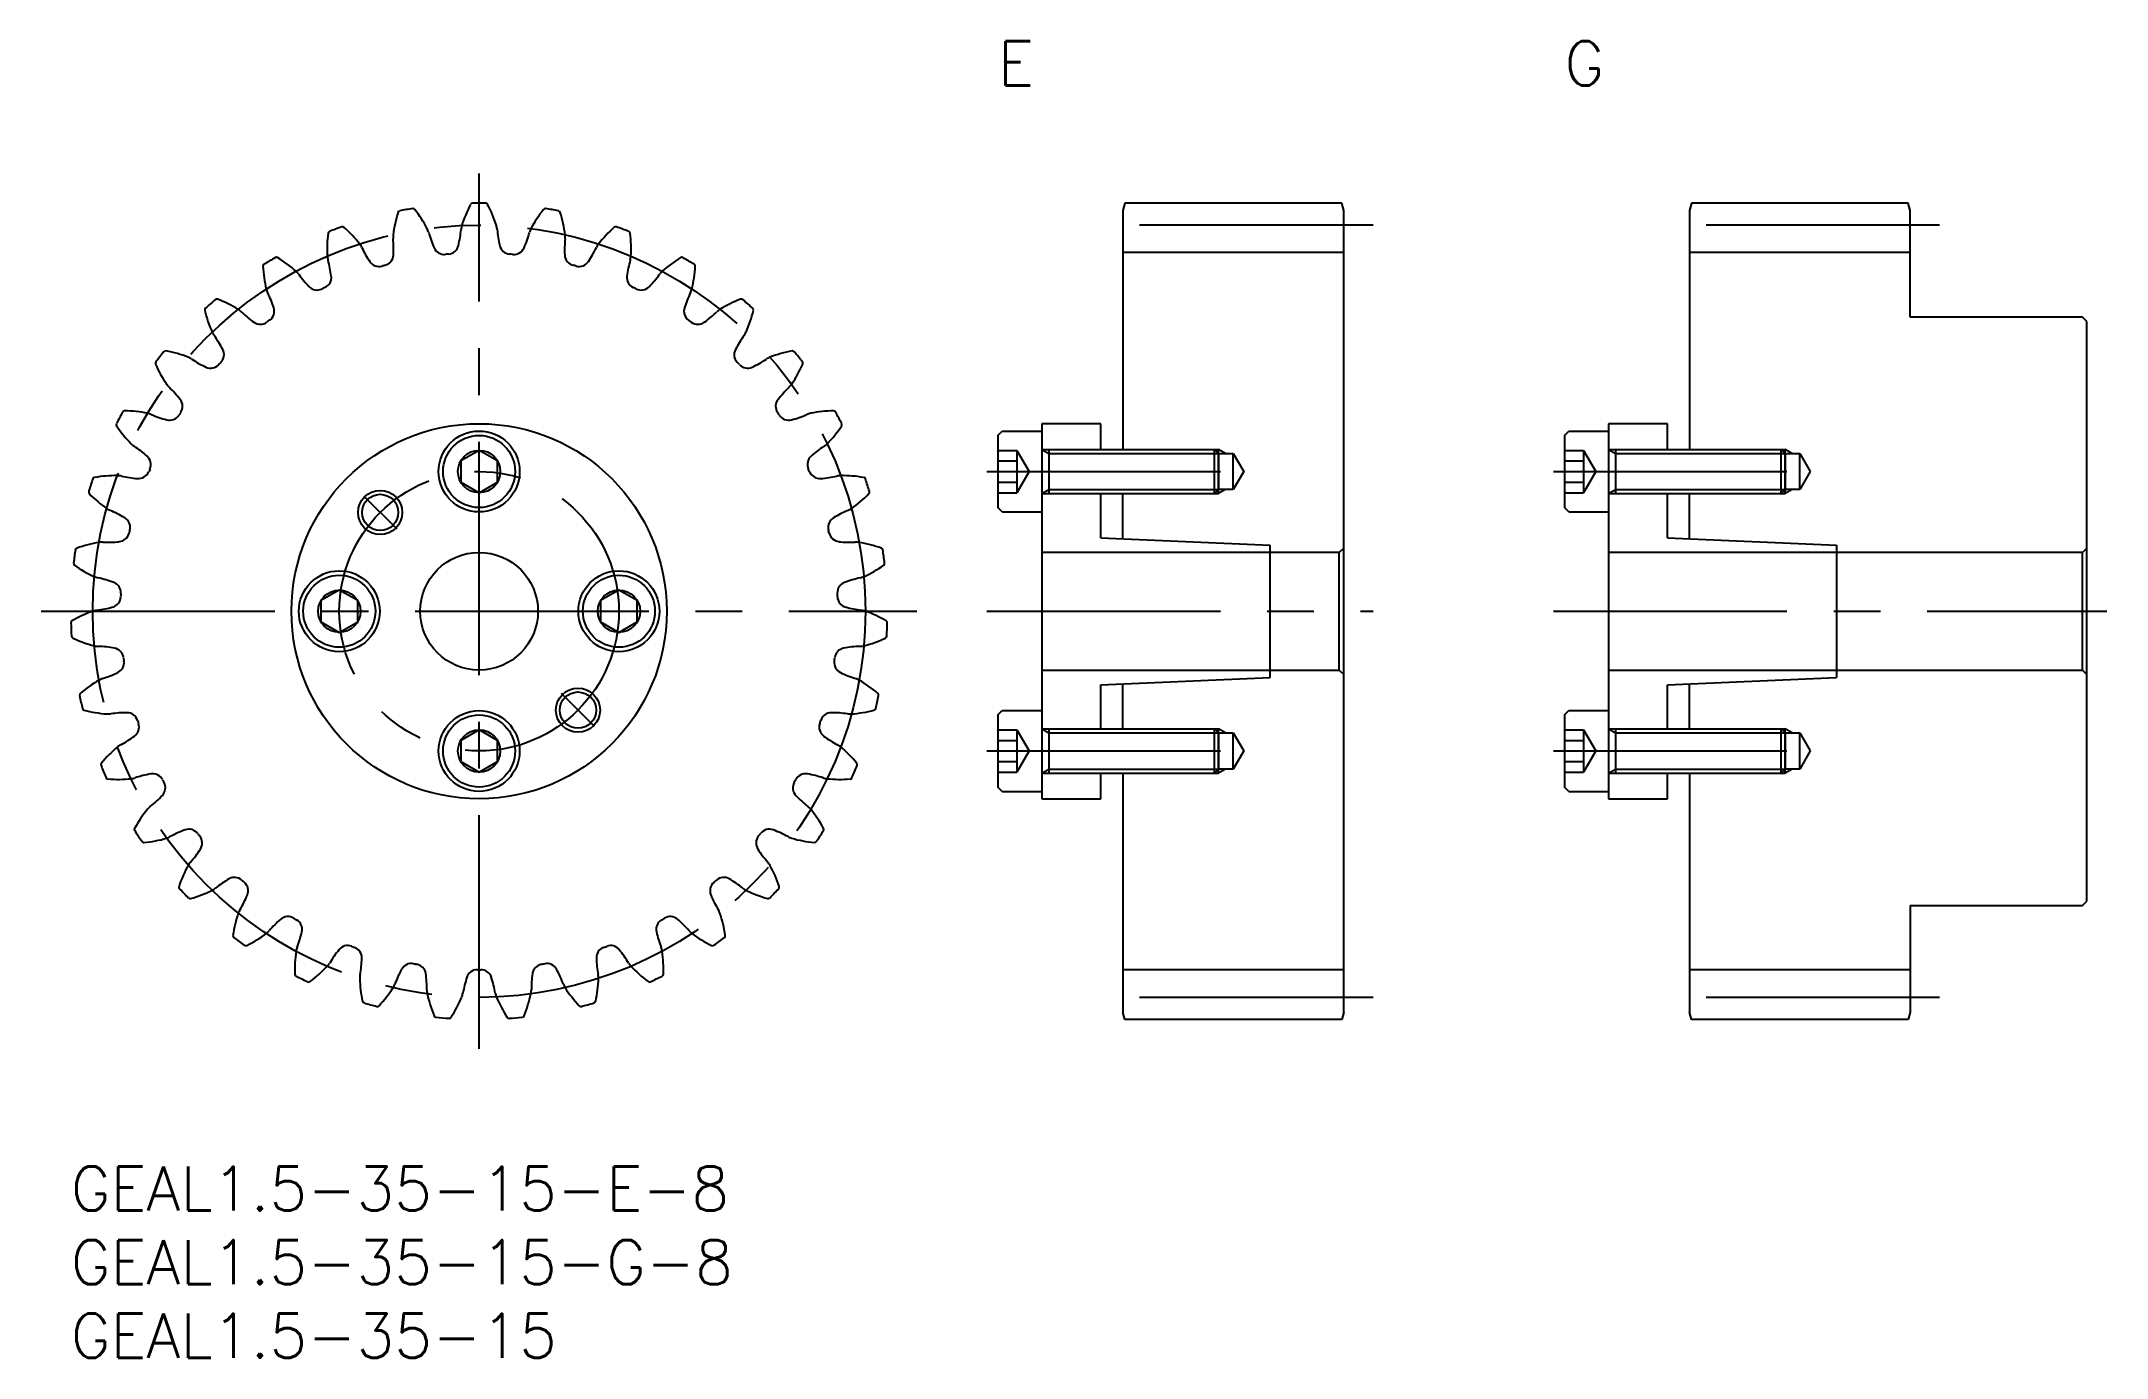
# Model space of a CAD drawing. Extents: x -2 to 138, y -13 to 76.
import ezdxf

# ---------------------------------------------------------------- set-up
doc = ezdxf.new("R2010")
doc.units = 0
doc.header["$LTSCALE"] = 0.5
doc.linetypes.add('CENTER', pattern=[50.8, 31.75, -6.35, 6.35, -6.35])
for name, color, linetype in [('MSM_CENTER', 1, 'CENTER'), ('MSM_CONTINUOUS', 7, 'CONTINUOUS'), ('MSM_NARROW', 5, 'CONTINUOUS'), ('MSM_PART_NUMBER', 7, 'CONTINUOUS')]:
    doc.layers.add(name, color=color, linetype=linetype)
doc.styles.get("Standard").update_dxf_attribs({"font": 'txt.shx', "height": 1, "bigfont": 'bigfont.shx'})

# ---------------------------------------------------------------- blocks, each defined once
blk = doc.blocks.new('*U3')
at = {"layer": 'MSM_PART_NUMBER'}
blk.add_text('GEAL1.5-35-15-G-8', height=3, dxfattribs=at).set_placement((0, -8))
blk = doc.blocks.new('*U4')
at = {"layer": 'MSM_PART_NUMBER'}
blk.add_text('GEAL1.5-35-15-E-8', height=3, dxfattribs=at).set_placement((0, -3))
blk = doc.blocks.new('*U5')
at = {"layer": 'MSM_PART_NUMBER'}
blk.add_text('GEAL1.5-35-15', height=3, dxfattribs=at).set_placement((0, -13))
blk = doc.blocks.new('*U6')
at = {"layer": 'MSM_PART_NUMBER'}
blk.add_text('E', height=3, dxfattribs=at).set_placement((63, 73.5))
blk = doc.blocks.new('*U7')
at = {"layer": 'MSM_PART_NUMBER'}
blk.add_text('G', height=3, dxfattribs=at).set_placement((101.5, 73.5))

msp = doc.modelspace()

# ---------------------------------------------------------------- linework, layer by layer
at = {"layer": 'MSM_CENTER'}
for p, q in [((27.75, 8), (27.75, 67.5)), ((88.5, 64), (69.5, 64)), ((127, 64), (108, 64)), ((62.25, 47.25), (80.12, 47.25)), ((100.75, 47.25), (118.62, 47.25)), ((19.92, 45.58), (22.15, 43.35)), ((-2, 37.75), (57.5, 37.75)), ((62.25, 37.75), (88.5, 37.75)), ((100.75, 37.75), (138.35, 37.75)), ((35.58, 29.92), (33.35, 32.15)), ((62.25, 28.25), (80.12, 28.25)), ((100.75, 28.25), (118.62, 28.25)), ((88.5, 11.5), (69.5, 11.5)), ((127, 11.5), (108, 11.5))]:
    msp.add_line(p, q, dxfattribs=at)
for radius in [26.25, 9.5]:
    msp.add_circle((27.75, 37.75), radius, dxfattribs=at)
at = {"layer": 'MSM_CONTINUOUS'}
for p, q in [((71.63, 65.5), (71.5, 65)), ((71.5, 65), (71.5, 48.75)), ((86.37, 65.5), (71.63, 65.5)), ((86.5, 65), (86.37, 65.5)), ((86.5, 10.5), (86.5, 65)), ((110.13, 65.5), (110, 65)), ((110, 65), (110, 48.75)), ((124.87, 65.5), (110.13, 65.5)), ((125, 65), (124.87, 65.5)), ((125, 57.75), (125, 65)), ((86.5, 62.13), (71.5, 62.13)), ((125, 62.13), (110, 62.13)), ((136.7, 57.75), (125, 57.75)), ((137, 57.45), (136.7, 57.75)), ((137, 18.05), (137, 57.45)), ((63, 49.7), (63.3, 50)), ((63, 49.7), (63, 44.8)), ((63.3, 50), (66, 50)), ((66, 50.5), (66, 25)), ((70, 50.5), (66, 50.5)), ((70, 48.75), (70, 50.5)), ((101.5, 49.7), (101.8, 50)), ((101.5, 49.7), (101.5, 44.8)), ((101.8, 50), (104.5, 50)), ((104.5, 50.5), (104.5, 25)), ((108.5, 50.5), (104.5, 50.5)), ((108.5, 48.75), (108.5, 50.5)), ((27.75, 48.69), (26.5, 47.97)), ((26.5, 47.97), (26.5, 46.53)), ((29, 47.97), (27.75, 48.69)), ((29, 46.53), (29, 47.97)), ((63, 48.69), (64.3, 48.69)), ((63, 47.97), (64.3, 47.97)), ((64.3, 48.69), (64.3, 45.81)), ((64.3, 48.69), (65.13, 47.25)), ((66, 48.75), (77.73, 48.75)), ((66.47, 48.75), (66.47, 45.75)), ((77.73, 45.75), (77.73, 48.75)), ((77.73, 48.75), (78, 48.48)), ((78, 48.48), (79, 48.48)), ((78, 48.48), (78, 46.02)), ((79, 46.02), (79, 48.48)), ((79, 48.48), (79.71, 47.25)), ((101.5, 48.69), (102.8, 48.69)), ((101.5, 47.97), (102.8, 47.97)), ((102.8, 48.69), (102.8, 45.81)), ((102.8, 48.69), (103.63, 47.25)), ((104.5, 48.75), (116.23, 48.75)), ((104.97, 48.75), (104.97, 45.75)), ((116.23, 45.75), (116.23, 48.75)), ((116.23, 48.75), (116.5, 48.48)), ((116.5, 48.48), (117.5, 48.48)), ((116.5, 48.48), (116.5, 46.02)), ((117.5, 46.02), (117.5, 48.48)), ((117.5, 48.48), (118.21, 47.25)), ((26.5, 46.53), (27.75, 45.81)), ((27.75, 45.81), (29, 46.53)), ((63, 46.53), (64.3, 46.53)), ((65.13, 47.25), (64.3, 45.81)), ((79.71, 47.25), (79, 46.02)), ((101.5, 46.53), (102.8, 46.53)), ((103.63, 47.25), (102.8, 45.81)), ((118.21, 47.25), (117.5, 46.02)), ((63, 45.81), (64.3, 45.81)), ((66, 45.75), (77.73, 45.75)), ((70, 42.75), (70, 45.75)), ((71.5, 42.68), (71.5, 45.75)), ((78, 46.02), (77.73, 45.75)), ((79, 46.02), (78, 46.02)), ((101.5, 45.81), (102.8, 45.81)), ((104.5, 45.75), (116.23, 45.75)), ((108.5, 42.75), (108.5, 45.75)), ((110, 42.68), (110, 45.75)), ((116.5, 46.02), (116.23, 45.75)), ((117.5, 46.02), (116.5, 46.02)), ((63.3, 44.5), (63, 44.8)), ((63.3, 44.5), (66, 44.5)), ((101.8, 44.5), (101.5, 44.8)), ((101.8, 44.5), (104.5, 44.5)), ((70, 42.75), (81.5, 42.25)), ((81.5, 33.25), (81.5, 42.25)), ((108.5, 42.75), (120, 42.25)), ((120, 42.25), (120, 33.25)), ((86.2, 41.75), (66, 41.75)), ((86.5, 42.05), (86.2, 41.75)), ((86.2, 33.75), (86.2, 41.75)), ((136.7, 41.75), (104.5, 41.75)), ((137, 42.05), (136.7, 41.75)), ((136.7, 33.75), (136.7, 41.75)), ((18.25, 39.19), (17, 38.47)), ((17, 38.47), (17, 37.03)), ((19.5, 38.47), (18.25, 39.19)), ((19.5, 37.03), (19.5, 38.47)), ((37.25, 39.19), (36, 38.47)), ((36, 38.47), (36, 37.03)), ((38.5, 38.47), (37.25, 39.19)), ((38.5, 37.03), (38.5, 38.47)), ((17, 37.03), (18.25, 36.31)), ((18.25, 36.31), (19.5, 37.03)), ((36, 37.03), (37.25, 36.31)), ((37.25, 36.31), (38.5, 37.03)), ((66, 33.75), (86.2, 33.75)), ((86.2, 33.75), (86.5, 33.45)), ((104.5, 33.75), (136.7, 33.75)), ((136.7, 33.75), (137, 33.45)), ((70, 32.75), (81.5, 33.25)), ((70, 29.75), (70, 32.75)), ((71.5, 29.75), (71.5, 32.82)), ((108.5, 32.75), (120, 33.25)), ((108.5, 29.75), (108.5, 32.75)), ((110, 29.75), (110, 32.82)), ((63, 30.7), (63.3, 31)), ((63.3, 31), (66, 31)), ((101.5, 30.7), (101.8, 31)), ((101.8, 31), (104.5, 31)), ((27.75, 29.69), (26.5, 28.97)), ((29, 28.97), (27.75, 29.69)), ((63, 30.7), (63, 25.8)), ((63, 29.69), (64.3, 29.69)), ((64.3, 29.69), (64.3, 26.81)), ((64.3, 29.69), (65.13, 28.25)), ((66, 29.75), (77.73, 29.75)), ((66.47, 29.75), (66.47, 26.75)), ((77.73, 26.75), (77.73, 29.75)), ((77.73, 29.75), (78, 29.48)), ((78, 29.48), (79, 29.48)), ((78, 29.48), (78, 27.02)), ((79, 27.02), (79, 29.48)), ((79, 29.48), (79.71, 28.25)), ((101.5, 30.7), (101.5, 25.8)), ((101.5, 29.69), (102.8, 29.69)), ((102.8, 29.69), (102.8, 26.81)), ((102.8, 29.69), (103.63, 28.25)), ((104.5, 29.75), (116.23, 29.75)), ((104.97, 29.75), (104.97, 26.75)), ((116.23, 26.75), (116.23, 29.75)), ((116.23, 29.75), (116.5, 29.48)), ((116.5, 29.48), (117.5, 29.48)), ((116.5, 29.48), (116.5, 27.02)), ((117.5, 27.02), (117.5, 29.48)), ((117.5, 29.48), (118.21, 28.25)), ((26.5, 28.97), (26.5, 27.53)), ((29, 27.53), (29, 28.97)), ((63, 28.97), (64.3, 28.97)), ((65.13, 28.25), (64.3, 26.81)), ((79.71, 28.25), (79, 27.02)), ((101.5, 28.97), (102.8, 28.97)), ((103.63, 28.25), (102.8, 26.81)), ((118.21, 28.25), (117.5, 27.02)), ((26.5, 27.53), (27.75, 26.81)), ((27.75, 26.81), (29, 27.53)), ((63, 27.53), (64.3, 27.53)), ((63, 26.81), (64.3, 26.81)), ((66, 26.75), (77.73, 26.75)), ((70, 25), (70, 26.75)), ((71.5, 26.75), (71.5, 10.5)), ((78, 27.02), (77.73, 26.75)), ((79, 27.02), (78, 27.02)), ((101.5, 27.53), (102.8, 27.53)), ((101.5, 26.81), (102.8, 26.81)), ((104.5, 26.75), (116.23, 26.75)), ((108.5, 25), (108.5, 26.75)), ((110, 26.75), (110, 10.5)), ((116.5, 27.02), (116.23, 26.75)), ((117.5, 27.02), (116.5, 27.02)), ((63.3, 25.5), (63, 25.8)), ((63.3, 25.5), (66, 25.5)), ((101.8, 25.5), (101.5, 25.8)), ((101.8, 25.5), (104.5, 25.5)), ((66, 25), (70, 25)), ((104.5, 25), (108.5, 25)), ((125, 17.75), (136.7, 17.75)), ((125, 17.75), (125, 10.5)), ((136.7, 17.75), (137, 18.05)), ((86.5, 13.37), (71.5, 13.37)), ((125, 13.37), (110, 13.37)), ((71.63, 10), (71.5, 10.5)), ((86.37, 10), (71.63, 10)), ((86.5, 10.5), (86.37, 10)), ((110.13, 10), (110, 10.5)), ((124.87, 10), (110.13, 10)), ((125, 10.5), (124.87, 10))]:
    msp.add_line(p, q, dxfattribs=at)
for centre, radius in [((27.75, 37.75), 12.75), ((27.75, 47.25), 2.75), ((27.75, 47.25), 2.45), ((27.75, 47.25), 1.44), ((21.03, 44.47), 1.23), ((27.75, 37.75), 4), ((18.25, 37.75), 2.75), ((18.25, 37.75), 2.45), ((37.25, 37.75), 2.75), ((37.25, 37.75), 2.45), ((18.25, 37.75), 1.44), ((37.25, 37.75), 1.44), ((27.75, 28.25), 2.75), ((34.47, 31.03), 1.23), ((27.75, 28.25), 2.45), ((27.75, 28.25), 1.44)]:
    msp.add_circle(centre, radius, dxfattribs=at)
for centre, radius, start, end in [((30.59, 62.25), 8.75, 162.6161, 172.8571), ((22.38, 64.82), 0.15, 101.2114, 162.6161), ((27.75, 37.75), 27.75, 99.36, 101.2114), ((23.26, 64.98), 0.15, 37.9553, 99.36), ((16.48, 59.69), 8.75, 27.7143, 37.9553), ((34.92, 61.35), 8.75, 152.3304, 162.5714), ((27.3, 65.35), 0.15, 90.9257, 152.3303), ((27.75, 37.75), 27.75, 89.0743, 90.9257), ((28.2, 65.35), 0.15, 27.6696, 89.0743), ((20.58, 61.35), 8.75, 17.4286, 27.6696), ((39.02, 59.69), 8.75, 142.0447, 152.2857), ((32.24, 64.98), 0.15, 80.64, 142.0447), ((27.75, 37.75), 27.75, 78.7886, 80.64), ((33.12, 64.82), 0.15, 17.3839, 78.7886), ((24.91, 62.25), 8.75, 7.1429, 17.3839), ((26.17, 62.37), 8.75, 172.9018, 183.1429), ((17.64, 63.43), 0.15, 111.4971, 172.9018), ((27.75, 37.75), 27.75, 109.6457, 111.4971), ((18.47, 63.74), 0.15, 48.241, 109.6457), ((12.74, 57.33), 8.75, 38, 48.241), ((23.13, 63.19), 1.23, 172.8571, 185.4201), ((23.13, 63.19), 1.23, 15.1513, 27.7143), ((31.83, 65.55), 7.78, 195.2122, 203.3808), ((18.77, 64.38), 7.78, 346.9049, 355.0736), ((27.75, 63.6), 1.23, 162.5714, 175.1344), ((27.75, 63.6), 1.23, 4.8656, 17.4286), ((36.73, 64.38), 7.78, 184.9264, 193.0951), ((23.67, 65.55), 7.78, 336.6192, 344.7878), ((32.37, 63.19), 1.23, 152.2857, 164.8487), ((32.37, 63.19), 1.23, 354.5799, 7.1429), ((42.76, 57.33), 8.75, 131.759, 142), ((37.03, 63.74), 0.15, 70.3543, 131.759), ((27.75, 37.75), 27.75, 68.5028, 70.3543), ((37.86, 63.43), 0.15, 7.0982, 68.5028), ((29.33, 62.37), 8.75, 356.8571, 7.0982), ((27.75, 37.75), 27.75, 119.9314, 121.7829), ((13.98, 61.67), 0.15, 58.5267, 119.9314), ((9.49, 54.33), 8.75, 48.2857, 58.5267), ((18.67, 61.96), 1.23, 183.1429, 195.7058), ((18.67, 61.96), 1.23, 25.437, 38), ((26.8, 65.83), 7.78, 205.4979, 213.6665), ((21.18, 62), 0.75, 285.1579, 357.1906), ((14.16, 62.35), 7.78, 357.1906, 5.3593), ((25.38, 62.76), 0.75, 203.3808, 275.4135), ((27.75, 37.75), 24.37, 94.8722, 95.4135), ((25.62, 62.78), 0.75, 274.8722, 346.9049), ((29.88, 62.78), 0.75, 193.0951, 265.1278), ((27.75, 37.75), 24.37, 84.5865, 85.1278), ((30.12, 62.76), 0.75, 264.5865, 336.6192), ((41.34, 62.35), 7.78, 174.6407, 182.8094), ((34.32, 62), 0.75, 182.8094, 254.8421), ((28.7, 65.83), 7.78, 326.3335, 334.5021), ((36.83, 61.96), 1.23, 142, 154.563), ((36.83, 61.96), 1.23, 344.2942, 356.8572), ((46.01, 54.33), 8.75, 121.4733, 131.7143), ((41.52, 61.67), 0.15, 60.0686, 121.4733), ((27.75, 37.75), 27.75, 58.2171, 60.0686), ((13.21, 61.21), 0.15, 121.7828, 183.1875), ((21.8, 61.69), 8.75, 183.1876, 193.4286), ((14.49, 59.94), 1.23, 35.7227, 48.2857), ((21.8, 65.21), 7.78, 215.7836, 223.9522), ((16.96, 60.44), 0.75, 295.4436, 7.4763), ((9.99, 59.52), 7.78, 7.4764, 15.645), ((20.95, 61.94), 0.75, 213.6665, 285.6993), ((27.75, 37.75), 24.37, 105.1579, 105.6993), ((27.75, 37.75), 24.38, 74.3007, 74.8421), ((34.55, 61.94), 0.75, 254.3007, 326.3335), ((38.54, 60.44), 0.75, 172.5236, 244.5564), ((45.51, 59.52), 7.78, 164.355, 172.5236), ((33.7, 65.21), 7.78, 316.0478, 324.2164), ((41.01, 59.94), 1.23, 131.7143, 144.2773), ((33.7, 61.69), 8.75, 346.5714, 356.8124), ((42.29, 61.21), 0.15, 356.8124, 58.2171), ((9.93, 58.83), 0.15, 68.8124, 130.2171), ((6.82, 50.81), 8.75, 58.5714, 68.8124), ((14.49, 59.94), 1.23, 193.4286, 205.9915), ((6.39, 56), 7.78, 17.7621, 25.9307), ((16.74, 60.34), 0.75, 223.9522, 295.985), ((27.75, 37.75), 24.37, 115.4436, 115.985), ((27.75, 37.75), 24.37, 64.015, 64.5564), ((38.76, 60.34), 0.75, 244.015, 316.0478), ((49.11, 56), 7.78, 154.0693, 162.2379), ((41.01, 59.94), 1.23, 334.0085, 346.5714), ((48.68, 50.81), 8.75, 111.1876, 121.4286), ((45.57, 58.83), 0.15, 49.7829, 111.1876), ((9.26, 58.24), 0.15, 132.0686, 193.4733), ((17.62, 60.24), 8.75, 193.4733, 203.7143), ((27.75, 37.75), 27.75, 130.2171, 132.0686), ((10.74, 57.22), 1.23, 46.0085, 58.5714), ((16.99, 63.71), 7.78, 226.0693, 234.2379), ((13.08, 58.15), 0.75, 305.7293, 17.7621), ((42.42, 58.15), 0.75, 162.2379, 234.2707), ((38.51, 63.71), 7.78, 305.7621, 313.9307), ((44.76, 57.22), 1.23, 121.4286, 133.9915), ((27.75, 37.75), 27.75, 47.9314, 49.7829), ((37.88, 60.24), 8.75, 336.2857, 346.5267), ((46.24, 58.24), 0.15, 346.5267, 47.9314), ((10.74, 57.22), 1.23, 203.7143, 216.2773), ((3.47, 51.89), 7.78, 28.0478, 36.2164), ((12.89, 58.01), 0.75, 234.2379, 306.2707), ((27.75, 37.75), 24.38, 125.7293, 126.2707), ((27.75, 37.75), 24.37, 53.7293, 54.2707), ((42.61, 58.01), 0.75, 233.7293, 305.7621), ((52.03, 51.89), 7.78, 143.7836, 151.9522), ((44.76, 57.22), 1.23, 323.7227, 336.2857), ((27.75, 37.75), 27.75, 140.5028, 142.3543), ((6.45, 55.3), 0.15, 79.0981, 140.5028), ((4.83, 46.86), 8.75, 68.8571, 79.0982), ((7.54, 53.87), 1.23, 56.2942, 68.8571), ((12.53, 61.37), 7.78, 236.355, 244.5236), ((9.67, 55.2), 0.75, 316.015, 28.0478), ((45.83, 55.2), 0.75, 151.9522, 223.985), ((42.97, 61.37), 7.78, 295.4764, 303.645), ((47.96, 53.87), 1.23, 111.1429, 123.7058), ((50.67, 46.86), 8.75, 100.9018, 111.1429), ((49.05, 55.3), 0.15, 39.4972, 100.9019), ((27.75, 37.75), 27.75, 37.6457, 39.4972), ((5.9, 54.61), 0.15, 142.3543, 203.7589), ((13.77, 58.07), 8.75, 203.759, 214), ((9.51, 55.03), 0.75, 244.5236, 316.5564), ((27.75, 37.75), 24.38, 136.015, 136.5564), ((27.75, 37.75), 24.38, 43.4436, 43.985), ((45.99, 55.03), 0.75, 223.4436, 295.4763), ((41.73, 58.07), 8.75, 326, 336.241), ((49.6, 54.61), 0.15, 336.241, 37.6457), ((7.54, 53.87), 1.23, 214, 226.563), ((1.33, 47.33), 7.78, 38.3335, 46.5021), ((6.85, 51.69), 0.75, 326.3007, 38.3335), ((48.65, 51.69), 0.75, 141.6665, 213.6993), ((54.17, 47.33), 7.78, 133.4979, 141.6665), ((47.96, 53.87), 1.23, 313.437, 326), ((27.75, 37.75), 27.75, 150.7886, 152.64), ((3.66, 51.22), 0.15, 89.3839, 150.7886), ((3.57, 42.62), 8.75, 79.1429, 89.3839), ((4.98, 50), 1.23, 66.5799, 79.1429), ((8.56, 58.27), 7.78, 246.6407, 254.8094), ((6.72, 51.49), 0.75, 254.8093, 326.8421), ((27.75, 37.75), 24.37, 146.3007, 146.8421), ((27.75, 37.75), 24.38, 33.1579, 33.6993), ((48.78, 51.49), 0.75, 213.1579, 285.1906), ((46.94, 58.27), 7.78, 285.1906, 293.3593), ((50.52, 50), 1.23, 100.8571, 113.4201), ((51.93, 42.62), 8.75, 90.6161, 100.8571), ((51.84, 51.22), 0.15, 29.2115, 90.6162), ((27.75, 37.75), 27.75, 27.36, 29.2114), ((3.24, 50.43), 0.15, 152.64, 214.0446), ((10.36, 55.25), 8.75, 214.0447, 224.2857), ((4.98, 50), 1.23, 224.2857, 236.8487), ((50.52, 50), 1.23, 303.1513, 315.7143), ((45.14, 55.25), 8.75, 315.7143, 325.9553), ((52.26, 50.43), 0.15, 325.9553, 27.36), ((0.05, 42.46), 7.78, 48.6192, 56.7878), ((4.69, 47.73), 0.75, 336.5865, 48.6192), ((50.81, 47.73), 0.75, 131.3808, 203.4135), ((55.45, 42.46), 7.78, 123.2122, 131.3808), ((27.75, 37.75), 27.75, 161.0743, 162.9257), ((1.64, 46.7), 0.15, 99.6696, 161.0743), ((3.09, 38.22), 8.75, 89.4286, 99.6696), ((3.16, 45.74), 1.23, 76.8656, 89.4286), ((5.2, 54.52), 7.78, 256.9264, 265.0951), ((4.6, 47.52), 0.75, 265.0951, 337.1278), ((27.75, 37.75), 24.37, 156.5865, 157.1278), ((27.75, 37.75), 24.37, 22.8722, 23.4135), ((50.9, 47.52), 0.75, 202.8722, 274.9049), ((50.3, 54.52), 7.78, 274.9049, 283.0736), ((52.34, 45.74), 1.23, 90.5714, 103.1344), ((52.41, 38.22), 8.75, 80.3304, 90.5714), ((53.86, 46.7), 0.15, 18.9257, 80.3304), ((27.75, 37.75), 27.75, 17.0743, 18.9257), ((1.37, 45.85), 0.15, 162.9257, 224.3303), ((7.52, 51.86), 8.75, 224.3304, 234.5714), ((47.98, 51.86), 8.75, 305.4286, 315.6696), ((54.13, 45.85), 0.15, 315.6696, 17.0743), ((3.16, 45.74), 1.23, 234.5714, 247.1344), ((-0.35, 37.44), 7.78, 58.9049, 67.0736), ((3.28, 43.46), 0.75, 346.8722, 58.9049), ((52.22, 43.46), 0.75, 121.0951, 193.1278), ((55.85, 37.44), 7.78, 112.9264, 121.0951), ((52.34, 45.74), 1.23, 292.8656, 305.4286), ((3.4, 33.81), 8.75, 99.7143, 109.9553), ((2.13, 41.22), 1.23, 87.1513, 99.7143), ((2.57, 50.22), 7.78, 267.2122, 275.3808), ((3.23, 43.23), 0.75, 275.3808, 347.4135), ((27.75, 37.75), 24.37, 166.8722, 167.4135), ((27.75, 37.75), 24.37, 12.5865, 13.1278), ((52.27, 43.23), 0.75, 192.5865, 264.6192), ((52.93, 50.22), 7.78, 264.6192, 272.7878), ((53.37, 41.22), 1.23, 80.2857, 92.8487), ((52.1, 33.81), 8.75, 70.0447, 80.2857), ((27.75, 37.75), 27.75, 171.36, 173.2114), ((0.34, 41.01), 0.15, 173.2114, 234.6161), ((5.32, 48.02), 8.75, 234.6161, 244.8571), ((0.46, 41.9), 0.15, 109.9553, 171.36), ((50.18, 48.02), 8.75, 295.1429, 305.3839), ((55.04, 41.9), 0.15, 8.64, 70.0447), ((27.75, 37.75), 27.75, 6.7886, 8.64), ((55.16, 41.01), 0.15, 305.3839, 6.7886), ((2.13, 41.22), 1.23, 244.8571, 257.4201), ((0.16, 32.43), 7.78, 69.1906, 77.3593), ((2.66, 39), 0.75, 357.1579, 69.1907), ((52.84, 39), 0.75, 110.8093, 182.8421), ((55.34, 32.43), 7.78, 102.6407, 110.8094), ((53.37, 41.22), 1.23, 282.5799, 295.1429), ((0.75, 45.53), 7.78, 277.4979, 285.6665), ((2.65, 38.76), 0.75, 285.6665, 357.6993), ((27.75, 37.75), 24.38, 177.1579, 177.6993), ((27.75, 37.75), 24.38, 2.3007, 2.8421), ((52.85, 38.76), 0.75, 182.3007, 254.3335), ((54.75, 45.53), 7.78, 254.3335, 262.5021), ((0.16, 36.96), 0.15, 120.241, 181.6457), ((27.75, 37.75), 27.75, 181.6457, 183.4971), ((4.49, 29.53), 8.75, 110, 120.241), ((1.92, 36.59), 1.23, 97.437, 110), ((53.58, 36.59), 1.23, 70, 82.563), ((51.01, 29.53), 8.75, 59.759, 70), ((55.34, 36.96), 0.15, 358.3543, 59.759), ((27.75, 37.75), 27.75, 356.5028, 358.3543), ((0.2, 36.07), 0.15, 183.4971, 244.9018), ((3.85, 43.85), 8.75, 244.9018, 255.1429), ((1.92, 36.59), 1.23, 255.1429, 267.7058), ((1.55, 27.59), 7.78, 79.4764, 87.645), ((2.84, 34.5), 0.75, 7.4436, 79.4764), ((52.66, 34.5), 0.75, 100.5236, 172.5564), ((53.95, 27.59), 7.78, 92.355, 100.5236), ((53.58, 36.59), 1.23, 272.2942, 284.8571), ((51.65, 43.85), 8.75, 284.8571, 295.0982), ((55.3, 36.07), 0.15, 295.0982, 356.5028), ((2.87, 34.26), 0.75, 295.9522, 7.985), ((27.75, 37.75), 24.38, 187.4436, 187.985), ((52.63, 34.26), 0.75, 172.015, 244.0478), ((27.75, 37.75), 24.38, 352.015, 352.5564), ((6.33, 25.51), 8.75, 120.2857, 130.5267), ((2.54, 32), 1.23, 107.7227, 120.2857), ((-0.21, 40.58), 7.78, 287.7836, 295.9522), ((55.71, 40.58), 7.78, 244.0478, 252.2164), ((52.96, 32), 1.23, 59.7143, 72.2773), ((49.17, 25.51), 8.75, 49.4733, 59.7143), ((0.75, 32.04), 0.15, 130.5267, 191.9314), ((27.75, 37.75), 27.75, 191.9314, 193.7829), ((0.94, 31.17), 0.15, 193.7829, 255.1875), ((3.14, 39.49), 8.75, 255.1876, 265.4286), ((52.36, 39.49), 8.75, 274.5714, 284.8124), ((54.56, 31.17), 0.15, 284.8124, 346.2171), ((27.75, 37.75), 27.75, 346.2171, 348.0686), ((54.75, 32.04), 0.15, 348.0686, 49.4732), ((2.54, 32), 1.23, 265.4286, 277.9915), ((3.79, 23.07), 7.78, 89.7621, 97.9307), ((3.82, 30.1), 0.75, 17.7293, 89.7621), ((3.89, 29.87), 0.75, 306.2379, 18.2707), ((27.75, 37.75), 24.37, 197.7293, 198.2707), ((51.61, 29.87), 0.75, 161.7293, 233.7621), ((27.75, 37.75), 24.38, 341.7293, 342.2707), ((51.68, 30.1), 0.75, 90.2379, 162.2707), ((51.71, 23.07), 7.78, 82.0693, 90.2379), ((52.96, 32), 1.23, 262.0085, 274.5714), ((8.86, 21.88), 8.75, 130.5714, 140.8124), ((3.98, 27.59), 1.23, 118.0085, 130.5714), ((-0.26, 35.54), 7.78, 298.0693, 306.2379), ((55.76, 35.54), 7.78, 233.7621, 241.9307), ((51.52, 27.59), 1.23, 49.4286, 61.9915), ((46.64, 21.88), 8.75, 39.1876, 49.4286), ((2.2, 27.31), 0.15, 140.8124, 202.2171), ((27.75, 37.75), 27.75, 202.2171, 204.0686), ((6.8, 19.03), 7.78, 100.0478, 108.2164), ((5.57, 25.95), 0.75, 28.015, 100.0478), ((49.93, 25.95), 0.75, 79.9522, 151.985), ((48.7, 19.03), 7.78, 71.7836, 79.9522), ((27.75, 37.75), 27.75, 335.9314, 337.7829), ((53.3, 27.31), 0.15, 337.7829, 39.1875), ((2.55, 26.49), 0.15, 204.0686, 265.4732), ((3.23, 35.07), 8.75, 265.4733, 275.7143), ((3.98, 27.59), 1.23, 275.7143, 288.2773), ((27.75, 37.75), 24.38, 208.015, 208.5564), ((5.68, 25.74), 0.75, 316.5236, 28.5564), ((49.82, 25.74), 0.75, 151.4436, 223.4764), ((27.75, 37.75), 24.37, 331.4436, 331.985), ((51.52, 27.59), 1.23, 251.7227, 264.2857), ((52.27, 35.07), 8.75, 264.2857, 274.5267), ((52.95, 26.49), 0.15, 274.5267, 335.9314), ((12, 18.76), 8.75, 140.8571, 151.0982), ((6.17, 23.51), 1.23, 128.2942, 140.8571), ((0.58, 30.58), 7.78, 308.355, 316.5236), ((54.92, 30.58), 7.78, 223.4764, 231.645), ((49.33, 23.51), 1.23, 39.1429, 51.7058), ((43.5, 18.76), 8.75, 28.9018, 39.1429), ((4.47, 22.92), 0.15, 151.0981, 212.5028), ((27.75, 37.75), 27.75, 212.5028, 214.3543), ((10.47, 15.59), 7.78, 110.3335, 118.5021), ((8.03, 22.18), 0.75, 38.3007, 110.3335), ((27.75, 37.75), 24.38, 218.3007, 218.8421), ((8.18, 21.99), 0.75, 326.8093, 38.8421), ((47.32, 21.99), 0.75, 141.1579, 213.1907), ((27.75, 37.75), 24.37, 321.1579, 321.6993), ((47.47, 22.18), 0.75, 69.6665, 141.6993), ((45.03, 15.59), 7.78, 61.4979, 69.6665), ((27.75, 37.75), 27.75, 325.6457, 327.4972), ((51.03, 22.92), 0.15, 327.4972, 28.9018), ((4.96, 22.18), 0.15, 214.3543, 275.759), ((4.1, 30.73), 8.75, 275.759, 286), ((6.17, 23.51), 1.23, 286, 298.563), ((2.3, 25.84), 7.78, 318.6407, 326.8094), ((53.2, 25.84), 7.78, 213.1906, 221.3593), ((49.33, 23.51), 1.23, 241.437, 254), ((51.4, 30.73), 8.75, 254, 264.241), ((50.54, 22.18), 0.15, 264.241, 325.6457), ((15.65, 16.26), 8.75, 151.1429, 161.3839), ((9.06, 19.88), 1.23, 138.5799, 151.1429), ((11.13, 18.91), 0.75, 48.5865, 120.6192), ((44.37, 18.91), 0.75, 59.3808, 131.4135), ((46.44, 19.88), 1.23, 28.8571, 41.4201), ((39.85, 16.26), 8.75, 18.6161, 28.8571), ((7.5, 19), 0.15, 161.3839, 222.7886), ((27.75, 37.75), 27.75, 222.7886, 224.64), ((8.11, 18.36), 0.15, 224.64, 286.0447), ((5.73, 26.62), 8.75, 286.0447, 296.2857), ((9.06, 19.88), 1.23, 296.2857, 308.8487), ((14.71, 12.86), 7.78, 120.6192, 128.7878), ((4.84, 21.49), 7.78, 328.9264, 337.0951), ((27.75, 37.75), 24.38, 228.5865, 229.1278), ((11.31, 18.75), 0.75, 337.0951, 49.1278), ((44.19, 18.75), 0.75, 130.8722, 202.9049), ((50.66, 21.49), 7.78, 202.9049, 211.0736), ((27.75, 37.75), 24.37, 310.8722, 311.4135), ((40.79, 12.86), 7.78, 51.2122, 59.3808), ((46.44, 19.88), 1.23, 231.1513, 243.7143), ((49.77, 26.62), 8.75, 243.7143, 253.9553), ((47.39, 18.36), 0.15, 253.9553, 315.36), ((27.75, 37.75), 27.75, 315.36, 317.2114), ((48, 19), 0.15, 317.2115, 18.6161), ((19.68, 14.44), 8.75, 161.4286, 171.6696), ((12.55, 16.83), 1.23, 148.8656, 161.4286), ((14.76, 16.24), 0.75, 58.8722, 130.9049), ((27.75, 37.75), 24.38, 238.8722, 239.4135), ((27.75, 37.75), 24.38, 300.5865, 301.1278), ((40.74, 16.24), 0.75, 49.0951, 121.1278), ((42.95, 16.83), 1.23, 18.5714, 31.1344), ((35.82, 14.44), 8.75, 8.3304, 18.5714), ((11.17, 15.69), 0.15, 171.6696, 233.0743), ((27.75, 37.75), 27.75, 233.0743, 234.9257), ((8.08, 22.87), 8.75, 296.3304, 306.5714), ((12.55, 16.83), 1.23, 306.5714, 319.1344), ((19.36, 10.93), 7.78, 130.9049, 139.0736), ((14.97, 16.12), 0.75, 347.3808, 59.4135), ((8.11, 17.66), 7.78, 339.2122, 347.3808), ((40.53, 16.12), 0.75, 120.5865, 192.6192), ((47.39, 17.66), 7.78, 192.6192, 200.7878), ((36.14, 10.93), 7.78, 40.9264, 49.0951), ((42.95, 16.83), 1.23, 220.8656, 233.4286), ((47.42, 22.87), 8.75, 233.4286, 243.6696), ((27.75, 37.75), 27.75, 305.0743, 306.9257), ((44.33, 15.69), 0.15, 306.9257, 8.3303), ((11.89, 15.16), 0.15, 234.9257, 296.3304), ((23.97, 13.37), 8.75, 171.7143, 181.9553), ((16.53, 14.46), 1.23, 159.1513, 171.7143), ((24.29, 9.86), 7.78, 141.1906, 149.3593), ((18.81, 14.27), 0.75, 69.1579, 141.1907), ((27.75, 37.75), 24.37, 249.1579, 249.6993), ((19.03, 14.19), 0.75, 357.6665, 69.6993), ((12.01, 14.47), 7.78, 349.4979, 357.6665), ((36.47, 14.19), 0.75, 110.3007, 182.3335), ((43.49, 14.47), 7.78, 182.3335, 190.5021), ((27.75, 37.75), 24.38, 290.3007, 290.8421), ((36.69, 14.27), 0.75, 38.8093, 110.8421), ((31.21, 9.86), 7.78, 30.6407, 38.8094), ((38.97, 14.46), 1.23, 8.2857, 20.8487), ((31.53, 13.37), 8.75, 358.0447, 8.2857), ((43.61, 15.16), 0.15, 243.6696, 305.0743), ((15.37, 13.08), 0.15, 181.9553, 243.36), ((27.75, 37.75), 27.75, 243.36, 245.2114), ((11.05, 19.6), 8.75, 306.6161, 316.8571), ((16.53, 14.46), 1.23, 316.8571, 329.4201), ((20.87, 12.83), 1.23, 169.437, 182), ((28.38, 13.09), 8.75, 182, 192.241), ((29.32, 9.69), 7.78, 151.4764, 159.645), ((23.15, 13.05), 0.75, 79.4436, 151.4764), ((27.75, 37.75), 24.37, 259.4436, 259.985), ((23.38, 13.01), 0.75, 7.9522, 79.985), ((16.42, 12.04), 7.78, 359.7836, 7.9522), ((34.31, 10.43), 7.78, 161.7621, 169.9307), ((27.63, 12.63), 0.75, 89.7293, 161.7621), ((27.75, 37.75), 24.38, 269.7293, 270.2707), ((27.87, 12.63), 0.75, 18.2379, 90.2707), ((21.19, 10.43), 7.78, 10.0693, 18.2379), ((39.08, 12.04), 7.78, 172.0478, 180.2164), ((32.12, 13.01), 0.75, 100.015, 172.0478), ((27.75, 37.75), 24.37, 280.015, 280.5564), ((32.35, 13.05), 0.75, 28.5236, 100.5564), ((26.18, 9.69), 7.78, 20.355, 28.5236), ((27.12, 13.09), 8.75, 347.759, 358), ((34.63, 12.83), 1.23, 358, 10.563), ((38.97, 14.46), 1.23, 210.5799, 223.1429), ((44.45, 19.6), 8.75, 223.1429, 233.3839), ((27.75, 37.75), 27.75, 294.7886, 296.64), ((40.13, 13.08), 0.15, 296.64, 358.0446), ((16.18, 12.69), 0.15, 245.2114, 306.6161), ((19.98, 11.27), 0.15, 192.241, 253.6457), ((14.56, 16.91), 8.75, 316.9018, 327.1429), ((20.87, 12.83), 1.23, 327.1429, 339.7058), ((25.43, 12), 1.23, 179.7227, 192.2857), ((32.78, 13.6), 8.75, 192.2857, 202.5267), ((18.49, 14.88), 8.75, 327.1876, 337.4286), ((25.43, 12), 1.23, 337.4286, 349.9915), ((30.07, 12), 1.23, 190.0085, 202.5714), ((37.01, 14.88), 8.75, 202.5714, 212.8124), ((22.72, 13.6), 8.75, 337.4733, 347.7143), ((30.07, 12), 1.23, 347.7143, 0.2773), ((34.63, 12.83), 1.23, 200.2942, 212.8571), ((40.94, 16.91), 8.75, 212.8571, 223.0982), ((35.52, 11.27), 0.15, 286.3543, 347.7589), ((39.32, 12.69), 0.15, 233.3839, 294.7886), ((27.75, 37.75), 27.75, 253.6457, 255.4971), ((20.84, 11.03), 0.15, 255.4971, 316.9018), ((24.83, 10.3), 0.15, 202.5267, 263.9314), ((27.75, 37.75), 27.75, 263.9314, 265.7829), ((25.72, 10.22), 0.15, 265.7829, 327.1875), ((29.78, 10.22), 0.15, 212.8124, 274.2171), ((27.75, 37.75), 27.75, 274.2171, 276.0686), ((30.67, 10.3), 0.15, 276.0686, 337.4732), ((34.66, 11.03), 0.15, 223.0981, 284.5028), ((27.75, 37.75), 27.75, 284.5028, 286.3543)]:
    msp.add_arc(centre, radius, start, end, dxfattribs=at)
at = {"layer": 'MSM_NARROW'}
for p, q in [((66, 48.75), (66.47, 48.48)), ((66.47, 48.48), (78, 48.48)), ((77.73, 48.75), (78, 48.75)), ((78, 45.75), (78, 48.75)), ((78.47, 48.48), (78, 48.75)), ((104.5, 48.75), (104.97, 48.48)), ((104.97, 48.48), (116.5, 48.48)), ((116.23, 48.75), (116.5, 48.75)), ((116.5, 45.75), (116.5, 48.75)), ((116.97, 48.48), (116.5, 48.75)), ((66, 45.75), (66.47, 46.02)), ((66.47, 46.02), (78, 46.02)), ((77.73, 45.75), (78, 45.75)), ((78.47, 46.02), (78, 45.75)), ((104.5, 45.75), (104.97, 46.02)), ((104.97, 46.02), (116.5, 46.02)), ((116.23, 45.75), (116.5, 45.75)), ((116.97, 46.02), (116.5, 45.75)), ((66, 29.75), (66.47, 29.48)), ((66.47, 29.48), (78, 29.48)), ((77.73, 29.75), (78, 29.75)), ((78, 26.75), (78, 29.75)), ((78.47, 29.48), (78, 29.75)), ((104.5, 29.75), (104.97, 29.48)), ((104.97, 29.48), (116.5, 29.48)), ((116.23, 29.75), (116.5, 29.75)), ((116.5, 26.75), (116.5, 29.75)), ((116.97, 29.48), (116.5, 29.75)), ((66, 26.75), (66.47, 27.02)), ((66.47, 27.02), (78, 27.02)), ((77.73, 26.75), (78, 26.75)), ((78.47, 27.02), (78, 26.75)), ((104.5, 26.75), (104.97, 27.02)), ((104.97, 27.02), (116.5, 27.02)), ((116.23, 26.75), (116.5, 26.75)), ((116.97, 27.02), (116.5, 26.75))]:
    msp.add_line(p, q, dxfattribs=at)
for centre in [(21.03, 44.47), (34.47, 31.03)]:
    msp.add_circle(centre, 1.5, dxfattribs=at)

# ---------------------------------------------------------------- block references
at = {"layer": 'MSM_CONTINUOUS'}
for name in ['*U6', '*U7', '*U4', '*U3', '*U5']:
    msp.add_blockref(name, (0, 0), dxfattribs=at)

doc.saveas('drawing.dxf')
